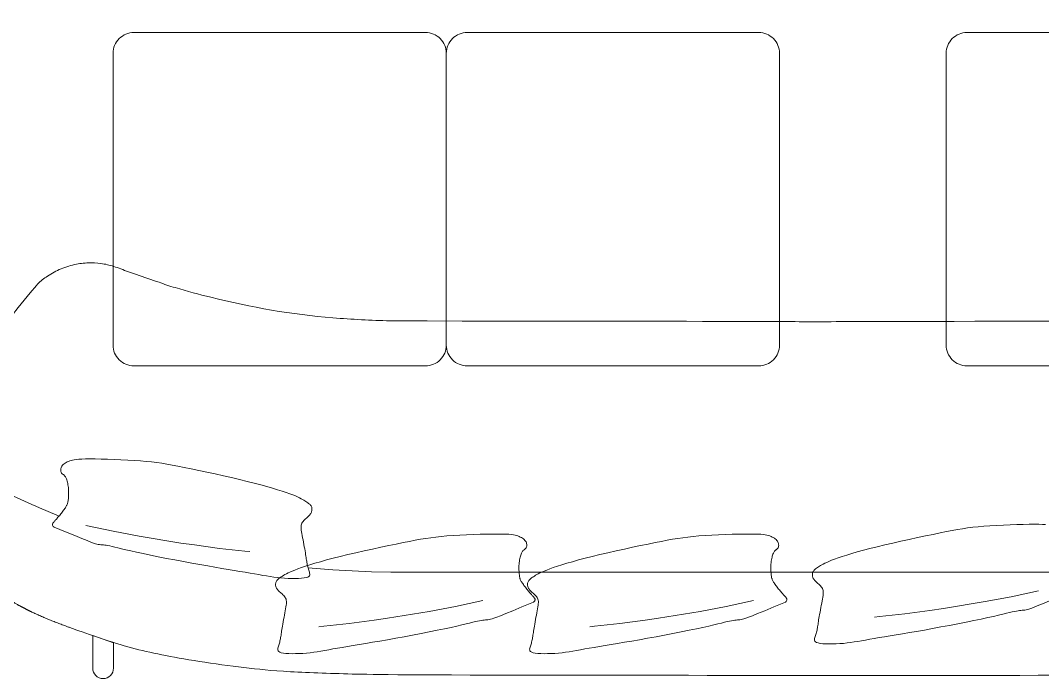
# Model space of a CAD drawing. Header units: centimetres. Extents: x 5488 to 20269, y -31398 to -19684.
# Drawn here: x 7400 to 7645.4, y -23959.2 to -23801.9 of the extents above; entities that cross this region are included whole.
import ezdxf

# ---------------------------------------------------------------- set-up
doc = ezdxf.new("R2010")
doc.units = ezdxf.units.CM
doc.linetypes.add('HIDDEN', pattern=[9.525, 6.35, -3.175])
for name, color, linetype, lineweight in [('xxx_Auto_Kaplama_Ahşap Tarama', 16, 'Continuous', 5), ('xxx_Auto_Tefris_Silik', 252, 'Continuous', 13), ('xxx_Auto_Tefris_Tefris', 32, 'Continuous', 15)]:
    doc.layers.add(name, color=color, linetype=linetype, lineweight=lineweight)

# ---------------------------------------------------------------- blocks, each defined once
blk = doc.blocks.new('A$C85cc6fa7')
at = {"elevation": -91.32}
blk.add_lwpolyline([(172.43, -1.8), (172.43, -9.63), (167.43, -7.86), (167.43, -1.8, -1)], format="xyb", close=True, dxfattribs=at)
for points in [[(6.13, -17.61), (5.96, -17.79), (5.85, -17.96), (5.79, -18.1), (5.76, -18.22), (5.77, -18.34), (5.8, -18.44), (5.85, -18.53), (5.91, -18.63), (5.98, -18.71), (6.05, -18.8), (6.12, -18.89), (6.21, -18.99), (6.3, -19.1), (6.4, -19.21), (6.51, -19.33), (6.64, -19.47), (6.77, -19.63), (6.92, -19.8), (7.08, -19.98), (7.24, -20.17), (7.41, -20.37), (7.58, -20.58), (7.76, -20.79), (7.93, -21.01), (8.1, -21.23), (8.26, -21.45), (8.42, -21.66), (8.58, -21.87), (8.72, -22.08), (8.85, -22.27), (8.97, -22.45), (9.07, -22.62), (9.16, -22.78), (9.24, -22.92), (9.3, -23.06), (9.35, -23.2), (9.4, -23.35), (9.44, -23.52), (9.47, -23.7), (9.5, -23.91), (9.54, -24.15), (9.57, -24.42), (9.59, -24.72), (9.62, -25.03), (9.63, -25.36), (9.64, -25.7), (9.64, -26.05), (9.63, -26.41), (9.61, -26.76), (9.58, -27.11), (9.53, -27.45), (9.48, -27.79), (9.42, -28.11), (9.35, -28.41), (9.28, -28.69), (9.2, -28.94), (9.12, -29.17), (9.03, -29.38), (8.94, -29.55), (8.85, -29.71), (8.76, -29.85), (8.66, -29.97), (8.57, -30.07), (8.47, -30.16), (8.38, -30.23), (8.28, -30.3), (8.19, -30.37), (8.1, -30.44), (8.02, -30.51), (7.95, -30.59), (7.88, -30.69), (7.83, -30.81), (7.78, -30.95), (7.76, -31.11), (7.75, -31.29), (7.76, -31.48), (7.79, -31.68), (7.84, -31.88), (7.93, -32.08), (8.04, -32.27), (8.19, -32.46), (8.36, -32.64), (8.56, -32.82), (8.79, -32.98), (9.04, -33.13), (9.31, -33.27), (9.59, -33.4), (9.89, -33.52), (10.21, -33.63), (10.56, -33.72), (10.97, -33.8), (11.47, -33.87), (12.07, -33.92), (12.8, -33.96), (13.68, -33.99), (14.75, -33.99), (16, -33.99), (17.42, -33.96), (18.95, -33.92), (20.56, -33.87), (22.2, -33.8), (23.84, -33.72), (25.42, -33.63), (26.92, -33.52), (28.29, -33.4), (29.57, -33.27), (30.79, -33.11), (32, -32.93), (33.23, -32.73), (34.51, -32.5), (35.89, -32.23), (37.41, -31.93), (39.09, -31.58), (40.9, -31.21), (42.81, -30.8), (44.79, -30.38), (46.78, -29.94), (48.76, -29.49), (50.68, -29.04), (52.52, -28.6), (54.23, -28.17), (55.81, -27.76), (57.26, -27.35), (58.6, -26.97), (59.81, -26.6), (60.89, -26.26), (61.86, -25.93), (62.71, -25.63), (63.44, -25.35), (64.07, -25.1), (64.61, -24.86), (65.07, -24.64), (65.46, -24.44), (65.8, -24.25), (66.1, -24.08), (66.37, -23.91), (66.62, -23.75), (66.85, -23.6), (67.07, -23.46), (67.27, -23.31), (67.44, -23.16), (67.6, -23.02), (67.73, -22.87), (67.84, -22.71), (67.93, -22.54), (67.99, -22.37), (68.03, -22.2), (68.05, -22.02), (68.05, -21.84), (68.04, -21.67), (68.01, -21.5), (67.96, -21.33), (67.91, -21.17), (67.84, -21.02), (67.76, -20.88), (67.66, -20.73), (67.54, -20.58), (67.41, -20.44), (67.26, -20.28), (67.1, -20.12), (66.91, -19.96), (66.71, -19.78), (66.5, -19.6), (66.3, -19.41), (66.1, -19.21), (65.92, -19), (65.76, -18.79), (65.63, -18.56), (65.54, -18.33), (65.47, -18.09), (65.44, -17.82), (65.44, -17.54), (65.46, -17.22), (65.5, -16.88), (65.56, -16.49), (65.63, -16.07), (65.72, -15.59), (65.81, -15.08), (65.91, -14.55), (66.02, -14), (66.12, -13.45), (66.22, -12.9), (66.32, -12.38), (66.41, -11.89), (66.48, -11.45), (66.55, -11.04), (66.6, -10.67), (66.65, -10.33), (66.7, -10.01), (66.74, -9.7), (66.79, -9.42), (66.84, -9.14), (66.89, -8.87), (66.94, -8.6), (67, -8.33), (67.06, -8.07), (67.13, -7.81), (67.2, -7.56), (67.28, -7.31), (67.36, -7.06), (67.44, -6.82), (67.5, -6.59), (67.54, -6.37), (67.53, -6.16), (67.46, -5.96), (67.3, -5.79), (67.05, -5.64), (66.68, -5.51), (66.18, -5.41), (65.57, -5.34), (64.86, -5.29), (64.08, -5.27), (63.24, -5.28), (62.37, -5.3), (61.49, -5.35), (60.61, -5.42), (59.74, -5.51), (58.89, -5.62), (58.04, -5.75), (57.16, -5.89), (56.26, -6.05), (55.31, -6.22), (54.29, -6.4), (53.21, -6.59), (52.03, -6.79), (50.77, -7), (49.41, -7.22), (47.96, -7.46), (46.41, -7.72), (44.77, -8), (43.02, -8.3), (41.16, -8.62), (39.22, -8.98), (37.2, -9.35), (35.16, -9.74), (33.13, -10.13), (31.15, -10.52), (29.27, -10.89), (27.51, -11.26), (25.93, -11.59), (24.55, -11.9), (23.36, -12.18), (22.33, -12.42), (21.46, -12.63), (20.72, -12.81), (20.09, -12.97), (19.56, -13.09), (19.09, -13.18), (18.68, -13.25), (18.31, -13.3), (17.98, -13.33), (17.66, -13.36), (17.36, -13.38), (17.07, -13.41), (16.77, -13.46), (16.45, -13.53), (16.09, -13.63), (15.63, -13.79), (14.98, -14.03), (14.06, -14.39), (12.8, -14.9), (11.11, -15.59), (8.91, -16.48), (6.13, -17.61)], [(66.6, -17.61), (66.44, -17.79), (66.33, -17.96), (66.26, -18.1), (66.24, -18.22), (66.24, -18.34), (66.28, -18.44), (66.33, -18.53), (66.39, -18.63), (66.45, -18.71), (66.52, -18.8), (66.6, -18.89), (66.68, -18.99), (66.78, -19.1), (66.88, -19.21), (66.99, -19.33), (67.11, -19.47), (67.25, -19.63), (67.4, -19.8), (67.55, -19.98), (67.72, -20.17), (67.89, -20.37), (68.06, -20.58), (68.23, -20.79), (68.4, -21.01), (68.57, -21.23), (68.74, -21.45), (68.9, -21.66), (69.05, -21.87), (69.19, -22.08), (69.33, -22.27), (69.44, -22.45), (69.55, -22.62), (69.64, -22.78), (69.71, -22.92), (69.78, -23.06), (69.83, -23.2), (69.87, -23.35), (69.91, -23.52), (69.95, -23.7), (69.98, -23.91), (70.01, -24.15), (70.04, -24.42), (70.07, -24.72), (70.09, -25.03), (70.11, -25.36), (70.12, -25.7), (70.12, -26.05), (70.11, -26.41), (70.09, -26.76), (70.05, -27.11), (70.01, -27.45), (69.96, -27.79), (69.9, -28.11), (69.83, -28.41), (69.76, -28.69), (69.68, -28.94), (69.6, -29.17), (69.51, -29.38), (69.42, -29.55), (69.33, -29.71), (69.24, -29.85), (69.14, -29.97), (69.04, -30.07), (68.95, -30.16), (68.85, -30.23), (68.76, -30.3), (68.66, -30.37), (68.58, -30.44), (68.5, -30.51), (68.42, -30.59), (68.36, -30.69), (68.3, -30.81), (68.26, -30.95), (68.23, -31.11), (68.22, -31.29), (68.23, -31.48), (68.26, -31.68), (68.32, -31.88), (68.4, -32.08), (68.52, -32.27), (68.66, -32.46), (68.84, -32.64), (69.04, -32.82), (69.26, -32.98), (69.51, -33.13), (69.78, -33.27), (70.07, -33.4), (70.37, -33.52), (70.68, -33.63), (71.03, -33.72), (71.45, -33.8), (71.94, -33.87), (72.54, -33.92), (73.27, -33.96), (74.16, -33.99), (75.22, -33.99), (76.48, -33.99), (77.89, -33.96), (79.43, -33.92), (81.03, -33.87), (82.68, -33.8), (84.31, -33.72), (85.9, -33.63), (87.39, -33.52), (88.77, -33.4), (90.05, -33.27), (91.27, -33.11), (92.48, -32.93), (93.7, -32.73), (94.99, -32.5), (96.37, -32.23), (97.89, -31.93), (99.56, -31.58), (101.38, -31.21), (103.29, -30.8), (105.26, -30.38), (107.26, -29.94), (109.23, -29.49), (111.16, -29.04), (112.99, -28.6), (114.7, -28.17), (116.28, -27.76), (117.74, -27.35), (119.07, -26.97), (120.28, -26.6), (121.37, -26.26), (122.34, -25.93), (123.18, -25.63), (123.92, -25.35), (124.55, -25.1), (125.09, -24.86), (125.54, -24.64), (125.94, -24.44), (126.28, -24.25), (126.57, -24.08), (126.84, -23.91), (127.09, -23.75), (127.33, -23.6), (127.54, -23.46), (127.74, -23.31), (127.92, -23.16), (128.07, -23.02), (128.21, -22.87), (128.32, -22.71), (128.4, -22.54), (128.46, -22.37), (128.5, -22.2), (128.53, -22.02), (128.53, -21.84), (128.51, -21.67), (128.48, -21.5), (128.44, -21.33), (128.38, -21.17), (128.32, -21.02), (128.23, -20.88), (128.13, -20.73), (128.02, -20.58), (127.89, -20.44), (127.74, -20.28), (127.57, -20.12), (127.38, -19.96), (127.18, -19.78), (126.98, -19.6), (126.77, -19.41), (126.58, -19.21), (126.4, -19), (126.24, -18.79), (126.11, -18.56), (126.01, -18.33), (125.95, -18.09), (125.92, -17.82), (125.91, -17.54), (125.93, -17.22), (125.97, -16.88), (126.03, -16.49), (126.11, -16.07), (126.19, -15.59), (126.29, -15.08), (126.39, -14.55), (126.49, -14), (126.6, -13.45), (126.7, -12.9), (126.8, -12.38), (126.88, -11.89), (126.96, -11.45), (127.02, -11.04), (127.08, -10.67), (127.13, -10.33), (127.18, -10.01), (127.22, -9.7), (127.26, -9.42), (127.31, -9.14), (127.36, -8.87), (127.42, -8.6), (127.48, -8.33), (127.54, -8.07), (127.6, -7.81), (127.68, -7.56), (127.75, -7.31), (127.83, -7.06), (127.91, -6.82), (127.98, -6.59), (128.02, -6.37), (128.01, -6.16), (127.94, -5.96), (127.78, -5.79), (127.53, -5.64), (127.15, -5.51), (126.66, -5.41), (126.04, -5.34), (125.34, -5.29), (124.55, -5.27), (123.72, -5.28), (122.85, -5.3), (121.96, -5.35), (121.08, -5.42), (120.22, -5.51), (119.37, -5.62), (118.51, -5.75), (117.64, -5.89), (116.73, -6.05), (115.78, -6.22), (114.77, -6.4), (113.68, -6.59), (112.51, -6.79), (111.25, -7), (109.89, -7.22), (108.44, -7.46), (106.89, -7.72), (105.24, -8), (103.49, -8.3), (101.64, -8.62), (99.69, -8.98), (97.68, -9.35), (95.63, -9.74), (93.6, -10.13), (91.63, -10.52), (89.74, -10.89), (87.99, -11.26), (86.41, -11.59), (85.02, -11.9), (83.83, -12.18), (82.81, -12.42), (81.94, -12.63), (81.2, -12.81), (80.57, -12.97), (80.03, -13.09), (79.57, -13.18), (79.16, -13.25), (78.79, -13.3), (78.45, -13.33), (78.14, -13.36), (77.84, -13.38), (77.54, -13.41), (77.24, -13.46), (76.92, -13.53), (76.57, -13.63), (76.1, -13.79), (75.45, -14.03), (74.54, -14.39), (73.27, -14.9), (71.58, -15.59), (69.39, -16.48), (66.6, -17.61)], [(-56.32, -36.25), (-55.59, -36.29), (-54.7, -36.32), (-53.64, -36.32), (-52.39, -36.32), (-50.97, -36.29), (-49.44, -36.25), (-47.83, -36.2), (-46.19, -36.13), (-44.55, -36.05), (-42.97, -35.96), (-41.47, -35.85), (-40.1, -35.73), (-38.82, -35.6), (-37.59, -35.44), (-36.39, -35.26), (-35.16, -35.06), (-33.88, -34.83), (-32.5, -34.56), (-30.98, -34.26), (-29.3, -33.91), (-27.49, -33.54), (-25.58, -33.13), (-23.6, -32.71), (-21.61, -32.27), (-19.63, -31.82), (-17.71, -31.37), (-15.87, -30.93), (-14.16, -30.5), (-12.58, -30.08), (-11.12, -29.68), (-9.79, -29.3), (-8.58, -28.93), (-7.5, -28.59), (-6.53, -28.26), (-5.68, -27.96), (-4.95, -27.68), (-4.32, -27.43), (-3.78, -27.19), (-3.32, -26.97), (-2.93, -26.77), (-2.59, -26.58), (-2.29, -26.41), (-2.02, -26.24), (-1.77, -26.08), (-1.54, -25.93), (-1.32, -25.78), (-1.12, -25.64), (-0.95, -25.49), (-0.79, -25.35), (-0.66, -25.19), (-0.55, -25.04), (-0.46, -24.87), (-0.4, -24.7), (-0.36, -24.53), (-0.34, -24.35), (-0.34, -24.17), (-0.35, -24), (-0.38, -23.83), (-0.43, -23.66), (-0.48, -23.5), (-0.55, -23.35), (-0.63, -23.2), (-0.73, -23.06), (-0.85, -22.91), (-0.98, -22.77), (-1.13, -22.61), (-1.29, -22.45), (-1.48, -22.29), (-1.68, -22.11), (-1.89, -21.93), (-2.09, -21.74), (-2.29, -21.54), (-2.47, -21.33), (-2.63, -21.12), (-2.76, -20.89), (-2.85, -20.66), (-2.91, -20.42), (-2.95, -20.15), (-2.95, -19.87), (-2.93, -19.55), (-2.89, -19.21), (-2.83, -18.82), (-2.76, -18.39), (-2.67, -17.92), (-2.58, -17.41), (-2.47, -16.87), (-2.37, -16.33), (-2.27, -15.77), (-2.17, -15.23), (-2.07, -14.71), (-1.98, -14.22), (-1.91, -13.78), (-1.84, -13.37), (-1.79, -13), (-1.74, -12.65), (-1.69, -12.33), (-1.65, -12.03), (-1.6, -11.75), (-1.55, -11.47), (-1.5, -11.2), (-1.45, -10.93), (-1.39, -10.66), (-1.33, -10.4), (-1.26, -10.14), (-1.19, -9.89), (-1.11, -9.64), (-1.03, -9.39), (-0.95, -9.15), (-0.88, -8.92), (-0.85, -8.69), (-0.86, -8.48), (-0.93, -8.29), (-1.09, -8.12), (-1.34, -7.97), (-1.71, -7.84), (-2.21, -7.74), (-2.82, -7.67), (-3.53, -7.62), (-4.31, -7.6), (-5.15, -7.61), (-6.02, -7.63), (-6.9, -7.68), (-7.78, -7.75), (-8.65, -7.84), (-9.5, -7.95), (-10.35, -8.08), (-11.23, -8.22), (-12.13, -8.38), (-13.08, -8.55), (-14.1, -8.73), (-15.18, -8.92), (-16.36, -9.12), (-17.62, -9.33), (-18.98, -9.55), (-20.43, -9.79), (-21.98, -10.05), (-23.62, -10.33), (-25.37, -10.63), (-27.22, -10.95), (-29.17, -11.31), (-31.19, -11.68), (-33.23, -12.06), (-35.26, -12.46), (-37.24, -12.84), (-39.12, -13.22), (-40.88, -13.59), (-42.46, -13.92), (-43.84, -14.23), (-45.03, -14.5), (-46.06, -14.75), (-46.93, -14.96), (-47.67, -15.14), (-48.3, -15.3), (-48.83, -15.42), (-49.3, -15.51), (-49.71, -15.58), (-50.08, -15.63), (-50.41, -15.66), (-50.73, -15.69), (-51.02, -15.71), (-51.32, -15.74), (-51.62, -15.79), (-51.94, -15.86), (-52.3, -15.96), (-52.76, -16.12), (-53.41, -16.36), (-54.33, -16.72), (-55.59, -17.23), (-57.28, -17.92)], [(53.11, -11.73), (51.96, -11.85), (45.88, -12.52), (39.82, -13.34), (36.61, -13.8), (26.61, -15.43), (20.34, -16.62), (13.78, -18.04)], [(118.13, -11.73), (116.98, -11.85), (110.9, -12.52), (104.84, -13.34), (101.63, -13.8), (91.63, -15.43), (85.36, -16.62), (78.8, -18.04)], [(-15.28, -14.06), (-16.43, -14.18), (-22.51, -14.85), (-28.57, -15.67), (-31.78, -16.13), (-41.78, -17.76), (-48.04, -18.95), (-54.61, -20.37)], [(181.72, -35.64), (181.89, -35.82), (182, -35.98), (182.06, -36.12), (182.09, -36.25), (182.08, -36.36), (182.05, -36.47), (182, -36.56), (181.94, -36.65), (181.87, -36.74), (181.8, -36.83), (181.73, -36.92), (181.64, -37.02), (181.55, -37.12), (181.45, -37.23), (181.34, -37.36), (181.21, -37.5), (181.08, -37.65), (180.93, -37.82), (180.77, -38), (180.61, -38.19), (180.44, -38.39), (180.27, -38.6), (180.1, -38.82), (179.92, -39.03), (179.75, -39.25), (179.59, -39.47), (179.43, -39.69), (179.28, -39.9), (179.13, -40.1), (179, -40.3), (178.88, -40.48), (178.78, -40.65), (178.69, -40.8), (178.61, -40.95), (178.55, -41.09), (178.5, -41.23), (178.45, -41.38), (178.41, -41.54), (178.38, -41.73), (178.35, -41.94), (178.32, -42.18), (178.28, -42.45), (178.26, -42.74), (178.23, -43.06), (178.22, -43.39), (178.21, -43.73), (178.21, -44.08), (178.22, -44.43), (178.24, -44.79), (178.27, -45.14), (178.32, -45.48), (178.37, -45.81), (178.43, -46.13), (178.5, -46.43), (178.57, -46.71), (178.65, -46.97), (178.73, -47.2), (178.82, -47.4), (178.91, -47.58), (179, -47.74), (179.09, -47.87), (179.19, -47.99), (179.28, -48.09), (179.38, -48.18), (179.48, -48.26), (179.57, -48.33), (179.66, -48.39), (179.75, -48.46), (179.83, -48.54), (179.91, -48.62), (179.97, -48.72), (180.02, -48.84), (180.07, -48.98), (180.09, -49.14), (180.1, -49.32), (180.09, -49.5), (180.06, -49.7), (180.01, -49.9), (179.92, -50.1), (179.81, -50.3), (179.66, -50.49), (179.49, -50.67), (179.29, -50.84), (179.06, -51), (178.81, -51.16), (178.55, -51.3), (178.26, -51.43), (177.96, -51.55), (177.64, -51.65), (177.29, -51.75), (176.88, -51.83), (176.39, -51.9), (175.78, -51.95), (175.05, -51.99), (174.17, -52.01), (173.1, -52.02), (171.85, -52.01), (170.43, -51.99), (168.9, -51.95), (167.29, -51.9), (165.65, -51.83), (164.01, -51.75), (162.43, -51.65), (160.93, -51.55), (159.56, -51.43), (158.28, -51.29), (157.06, -51.14), (155.85, -50.96), (154.62, -50.76), (153.34, -50.52), (151.96, -50.26), (150.44, -49.95), (148.76, -49.61), (146.95, -49.23), (145.04, -48.83), (143.07, -48.4), (141.07, -47.96), (139.09, -47.52), (137.17, -47.07), (135.34, -46.63), (133.63, -46.2), (132.04, -45.78), (130.59, -45.38), (129.25, -45), (128.05, -44.63), (126.96, -44.28), (125.99, -43.96), (125.14, -43.66), (124.41, -43.38), (123.78, -43.12), (123.24, -42.89), (122.78, -42.67), (122.39, -42.47), (122.05, -42.28), (121.75, -42.1), (121.48, -41.94), (121.23, -41.78), (121, -41.63), (120.78, -41.48), (120.59, -41.34), (120.41, -41.19), (120.25, -41.04), (120.12, -40.89), (120.01, -40.73), (119.92, -40.57), (119.86, -40.4), (119.82, -40.22), (119.8, -40.05), (119.8, -39.87), (119.81, -39.69), (119.84, -39.52), (119.89, -39.36), (119.94, -39.2), (120.01, -39.05), (120.09, -38.9), (120.19, -38.76), (120.31, -38.61), (120.44, -38.46), (120.59, -38.31), (120.76, -38.15), (120.94, -37.98), (121.14, -37.81), (121.35, -37.63), (121.55, -37.43), (121.75, -37.23), (121.93, -37.03), (122.09, -36.81), (122.22, -36.59), (122.31, -36.36), (122.38, -36.11), (122.41, -35.85), (122.41, -35.56), (122.39, -35.25), (122.35, -34.9), (122.29, -34.52), (122.22, -34.09), (122.13, -33.62), (122.04, -33.11), (121.94, -32.57), (121.83, -32.02), (121.73, -31.47), (121.63, -30.93), (121.53, -30.41), (121.44, -29.92), (121.37, -29.47), (121.31, -29.07), (121.25, -28.69), (121.2, -28.35), (121.15, -28.03), (121.11, -27.73), (121.06, -27.44), (121.01, -27.17), (120.96, -26.89), (120.91, -26.62), (120.85, -26.36), (120.79, -26.09), (120.72, -25.84), (120.65, -25.58), (120.58, -25.33), (120.5, -25.09), (120.41, -24.85), (120.35, -24.61), (120.31, -24.39), (120.32, -24.18), (120.39, -23.99), (120.55, -23.81), (120.8, -23.66), (121.17, -23.54), (121.67, -23.44), (122.28, -23.37), (122.99, -23.32), (123.77, -23.3), (124.61, -23.3), (125.48, -23.33), (126.36, -23.38), (127.25, -23.45), (128.11, -23.54), (128.96, -23.65), (129.81, -23.78), (130.69, -23.92), (131.59, -24.07), (132.55, -24.24), (133.56, -24.42), (134.64, -24.61), (135.82, -24.81), (137.08, -25.02), (138.44, -25.25), (139.89, -25.49), (141.44, -25.74), (143.09, -26.02), (144.83, -26.32), (146.69, -26.65), (148.64, -27), (150.65, -27.38), (152.69, -27.76), (154.72, -28.15), (156.7, -28.54), (158.58, -28.92), (160.34, -29.28), (161.92, -29.62), (163.3, -29.93), (164.5, -30.2), (165.52, -30.44), (166.39, -30.66), (167.13, -30.84), (167.76, -30.99), (168.29, -31.12), (168.76, -31.21), (169.17, -31.28), (169.54, -31.32), (169.87, -31.36), (170.19, -31.38), (170.49, -31.41), (170.78, -31.44), (171.08, -31.49), (171.4, -31.55), (171.76, -31.65), (172.22, -31.81), (172.87, -32.06), (173.79, -32.42), (175.05, -32.93), (176.74, -33.62), (178.94, -34.51), (181.72, -35.64)], [(120.74, -25.9), (114.8, -25.41), (110.15, -25.14), (105.5, -24.95), (100.84, -24.85), (-0.67, -24.85), (-130.8, -24.85), (-135.46, -24.95), (-130.11, -25.14), (-134.76, -25.41), (-139.28, -25.78)], [(134.74, -29.76), (135.89, -29.88), (141.97, -30.55), (148.03, -31.36), (151.24, -31.83), (161.24, -33.45), (167.51, -34.65), (174.08, -36.07)], [(185.23, -40.3), (181.05, -38.52), (180.51, -38.31)]]:
    blk.add_lwpolyline(points)
blk.add_rational_spline([(-230.4, -61.37), (-231.22, -61.17), (-231.86, -60.23), (-232.04, -58.95), (-233.32, -52.41), (-232.78, -45.77), (-230.47, -39.52), (-226.48, -29.9), (-219.33, -21.93), (-210.21, -16.92), (-209.16, -16.36), (-208.11, -15.82), (-207.04, -15.3), (-202.09, -12.89), (-196.81, -11.18), (-191.49, -9.13), (-185.26, -6.99), (-178.98, -5.61), (-172.65, -4.45), (-163.9, -2.8), (-154.69, -1.64), (-145.46, -0.97), (-135.7, -0.28), (-135.92, -0.14), (-0.67, 0), (105.96, -0.14), (115.74, -0.28), (125.5, -0.97), (134.73, -1.64), (143.93, -2.8), (153.04, -4.45), (159.02, -5.61), (165.3, -6.99), (171.52, -9.31), (176.85, -11.18), (182.12, -12.89), (187.08, -15.3), (188.15, -15.82), (189.2, -16.36), (190.25, -16.92), (199.37, -21.93), (206.51, -29.9), (210.5, -39.52), (212.7, -45.79), (213.23, -52.41), (212.07, -58.95), (211.89, -60.23), (211.26, -61.17), (210.44, -61.37)], [1, 1, 1, 1, 0.975140189913, 0.975140189913, 1, 1, 1, 1, 1, 1, 1, 1, 1, 1, 1, 1, 1, 1, 1, 1, 1, 1, 1, 1, 1, 1, 1, 1, 1, 1, 1, 1, 1, 1, 1, 1, 1, 1, 1, 1, 1, 0.978284231386, 0.978284231386, 1, 1, 1, 1], degree=3, knots=[0, 0, 0, 0, 1, 1, 1, 1.547896, 1.547896, 1.547896, 2.547896, 2.547896, 2.547896, 3.547896, 3.547896, 3.547896, 4.547896, 4.547896, 4.547896, 5.547896, 5.547896, 5.547896, 6.547896, 6.547896, 6.547896, 7.547896, 7.547896, 7.547896, 8.547896, 8.547896, 8.547896, 9.547896, 9.547896, 9.547896, 10.547896, 10.547896, 10.547896, 11.547896, 11.547896, 11.547896, 12.547896, 12.547896, 12.547896, 13.547896, 13.547896, 13.547896, 14.059772, 14.059772, 14.059772, 15.059772, 15.059772, 15.059772, 15.059772])
for points, knots in [([(210.44, -61.37), (210.33, -61.39), (210.23, -61.32), (210.2, -61.21), (210.2, -61.32), (210.11, -61.4), (210.01, -61.4), (210.01, -61.4), (209.99, -61.4), (209.99, -61.4), (209.66, -61.39), (209.32, -61.25), (209.01, -60.99), (208.76, -60.85), (208.5, -60.7), (208.26, -60.53), (207.97, -60.31), (207.72, -60.05), (207.47, -59.78), (205.85, -58.03), (204.53, -56.05), (203.25, -54.05), (202.39, -52.7), (201.56, -51.35), (200.59, -50.07), (198.93, -47.87), (196.88, -45.88), (194.48, -44.54), (193.79, -44.15), (193.06, -43.82), (192.34, -43.49), (189.97, -42.42), (187.6, -41.36), (185.23, -40.3), (185.23, -40.3), (185.23, -40.3), (185.23, -40.3)], [0, 0, 0, 0, 1, 1, 1, 2, 2, 2, 3, 3, 3, 4, 4, 4, 5, 5, 5, 6, 6, 6, 7, 7, 7, 8, 8, 8, 9, 9, 9, 10, 10, 10, 11, 11, 11, 12, 12, 12, 12]), ([(205.46, -57.32), (205.45, -57.39), (205.44, -57.46), (205.43, -57.53), (205.4, -57.77), (205.37, -58.02), (205.33, -58.27), (205.19, -59.06), (205.01, -59.84), (204.79, -60.62), (204.61, -61.26), (204.4, -61.9), (204.18, -62.53), (200.24, -74), (194.05, -84.57), (185.96, -93.61), (185.23, -94.47), (184.46, -95.08), (183.63, -95.65), (182.65, -96.32), (181.59, -96.92), (180.49, -97.43), (179.3, -97.96), (178.05, -98.38), (176.77, -98.66), (175.68, -98.9), (174.56, -99.03), (173.44, -99.07), (172.45, -99.09), (171.47, -99.04), (170.49, -98.91), (169.43, -98.77), (168.38, -98.53), (167.36, -98.2), (166.8, -98.02), (166.25, -97.82), (165.71, -97.61), (164.45, -97.15), (163.19, -96.69), (161.92, -96.24), (160.11, -95.61), (158.29, -94.99), (156.45, -94.4), (155.41, -93.96), (154.01, -93.52), (152.6, -93.11), (149.77, -92.27), (146.93, -91.5), (144.06, -90.79), (134.44, -88.41), (124.63, -86.66), (114.76, -85.86), (110.2, -85.49), (105.63, -85.32), (101.06, -85.12), (2.58, -85.04), (0.95, -84.96), (-0.67, -84.88), (-2.3, -84.96), (-3.93, -85.04), (-131.02, -85.12), (-135.59, -85.32), (-130.17, -85.49), (-134.73, -85.86), (-144.6, -86.66), (-154.4, -88.41), (-164.02, -90.79), (-166.89, -91.5), (-169.74, -92.27), (-172.21, -93.11), (-173.62, -93.52), (-175.02, -93.96), (-176.42, -94.4), (-178.25, -94.99), (-180.07, -95.61), (-181.89, -96.24), (-183.15, -96.69), (-184.42, -97.15), (-185.67, -97.61), (-186.22, -97.82), (-186.76, -98.02), (-187.32, -98.2), (-188.34, -98.53), (-189.39, -98.77), (-190.45, -98.91), (-191.43, -99.04), (-192.42, -99.09), (-193.4, -99.07), (-194.52, -99.03), (-195.64, -98.9), (-196.74, -98.66), (-198.01, -98.38), (-199.26, -97.96), (-200.45, -97.43), (-201.55, -96.92), (-202.61, -96.32), (-203.59, -95.65), (-204.42, -95.08), (-205.19, -94.47), (-205.93, -93.61), (-214.01, -84.57), (-220.2, -74), (-227.31, -59.65)], [0, 0, 0, 0, 0.109097, 0.109097, 0.109097, 1.109097, 1.109097, 1.109097, 2.109097, 2.109097, 2.109097, 3.109097, 3.109097, 3.109097, 4.109097, 4.109097, 4.109097, 5.109097, 5.109097, 5.109097, 6.109097, 6.109097, 6.109097, 7.109097, 7.109097, 7.109097, 8.109097, 8.109097, 8.109097, 9.109097, 9.109097, 9.109097, 10.109097, 10.109097, 10.109097, 11.109097, 11.109097, 11.109097, 12.109097, 12.109097, 12.109097, 13.109097, 13.109097, 13.109097, 14.109097, 14.109097, 14.109097, 15.109097, 15.109097, 15.109097, 16.109097, 16.109097, 16.109097, 17.109097, 17.109097, 17.109097, 18.109097, 18.109097, 18.109097, 19.109097, 19.109097, 19.109097, 20.109097, 20.109097, 20.109097, 21.109097, 21.109097, 21.109097, 22.109097, 22.109097, 22.109097, 23.109097, 23.109097, 23.109097, 24.109097, 24.109097, 24.109097, 25.109097, 25.109097, 25.109097, 26.109097, 26.109097, 26.109097, 27.109097, 27.109097, 27.109097, 28.109097, 28.109097, 28.109097, 29.109097, 29.109097, 29.109097, 30.109097, 30.109097, 30.109097, 31.109097, 31.109097, 31.109097, 32.109097, 32.109097, 32.109097, 33.109097, 33.109097, 33.109097, 33.109097])]:
    blk.add_open_spline(points, degree=3, knots=knots)

msp = doc.modelspace()

# ---------------------------------------------------------------- hatches: boundary and pattern name
at = {"layer": 'xxx_Auto_Kaplama_Ahşap Tarama'}
h = msp.add_hatch(dxfattribs=at)
h.set_pattern_fill('AR-CONC', color=256, scale=0.5)
h.set_pattern_definition([(50, (809.53, -3617.59), (91.09233, -7.96954), [9.525, -104.775]), (355, (809.53, -3617.59), (-17.6217, 95.52842), [7.62, -83.8203]), (100.45144, (817.12, -3618.255), (73.47062, 87.55888), [8.095, -89.04512]), (46.1842, (809.53, -3592.19), (135.5395, -21.02116), [14.2875, -157.1625]), (96.63556, (820.83, -3593.94), (118.70207, 123.71306), [12.1425, -133.5678]), (351.18415, (809.53, -3592.19), (118.70207, 123.71306), [11.43, -125.72987]), (21, (822.23, -3598.54), (75.8072, -51.1326), [9.525, -104.775]), (326, (822.23, -3598.54), (30.901, 92.09398), [7.62, -83.82]), (71.45144, (828.55, -3602.8), (106.7082, 40.96138), [8.095, -89.04497]), (37.5, (809.53, -3617.59), (1.5443, 42.27752), [0, -82.804, 0, -85.09, 0, -84.1375]), (7.5, (809.53, -3617.59), (33.40983, 50.09029), [0, -48.514, 0, -80.899, 0, -32.0675]), (327.5, (781.21, -3617.59), (67.795298, -2.864372), [0, -31.75, 0, -99.06, 0, -131.445]), (317.5, (768.51, -3617.59), (74.06459, 12.71325), [0, -41.275, 0, -65.786, 0, -93.345])])
edge = h.paths.add_edge_path()
edge.add_line((9312.93, -27555.32), (9330.63, -27555.32))
edge.add_arc((9330.63, -27548.32), 7, 270, 349.5592)
edge.add_arc((-12655703.85, 2009176.56), 12827763.88, 350.864209315, 350.864469123)
edge.add_line((9346.75, -27492.16), (9332.45, -27492.16))
edge.add_line((9332.45, -27492.16), (9332.45, -27061.1))
edge.add_line((9332.45, -27061.1), (9346.75, -27061.1))
edge.add_arc((-12660642.43, -2064524.01), 12832765.91, 9.135530923, 9.13579064)
edge.add_arc((9330.63, -27004.94), 7, 10.4408, 90)
edge.add_line((9330.63, -26997.94), (9312.93, -26997.94))
edge.add_arc((9312.93, -27004.94), 7, 90, 170.4864)
edge.add_arc((10864.46, -27276.63), 1582.14, 170.06944, 189.93056)
edge.add_arc((9312.93, -27548.32), 7, 189.5136, 270)

# ---------------------------------------------------------------- linework, layer by layer
at = {"layer": 'xxx_Auto_Tefris_Silik', "linetype": 'HIDDEN'}
msp.add_lwpolyline([(7125.29, -23959.01), (7400.29, -23959.01)], dxfattribs=at)
at = {"layer": 'xxx_Auto_Tefris_Tefris'}
for points in [[(7497.25, -23804.84), (7427.25, -23804.84, 0.414214), (7422.25, -23809.84), (7422.25, -23879.84, 0.414214), (7427.25, -23884.84), (7497.25, -23884.84, 0.414214), (7502.25, -23879.84), (7502.25, -23809.84, 0.414214)], [(7577.25, -23804.84), (7507.25, -23804.84, 0.414214), (7502.25, -23809.84), (7502.25, -23879.84, 0.414214), (7507.25, -23884.84), (7577.25, -23884.84, 0.414214), (7582.25, -23879.84), (7582.25, -23809.84, 0.414214)], [(7627.25, -23804.84), (7697.25, -23804.84, -0.414214), (7702.25, -23809.84), (7702.25, -23879.84, -0.414214), (7697.25, -23884.84), (7627.25, -23884.84, -0.414214), (7622.25, -23879.84), (7622.25, -23809.84, -0.414214)]]:
    msp.add_lwpolyline(points, format="xyb", close=True, dxfattribs=at)

# ---------------------------------------------------------------- block references
at = {"layer": 'xxx_Auto_Tefris_Tefris', "rotation": 180}
msp.add_blockref('A$C85cc6fa7', (7589.79, -23959.18), dxfattribs=at)

doc.saveas('drawing.dxf')
